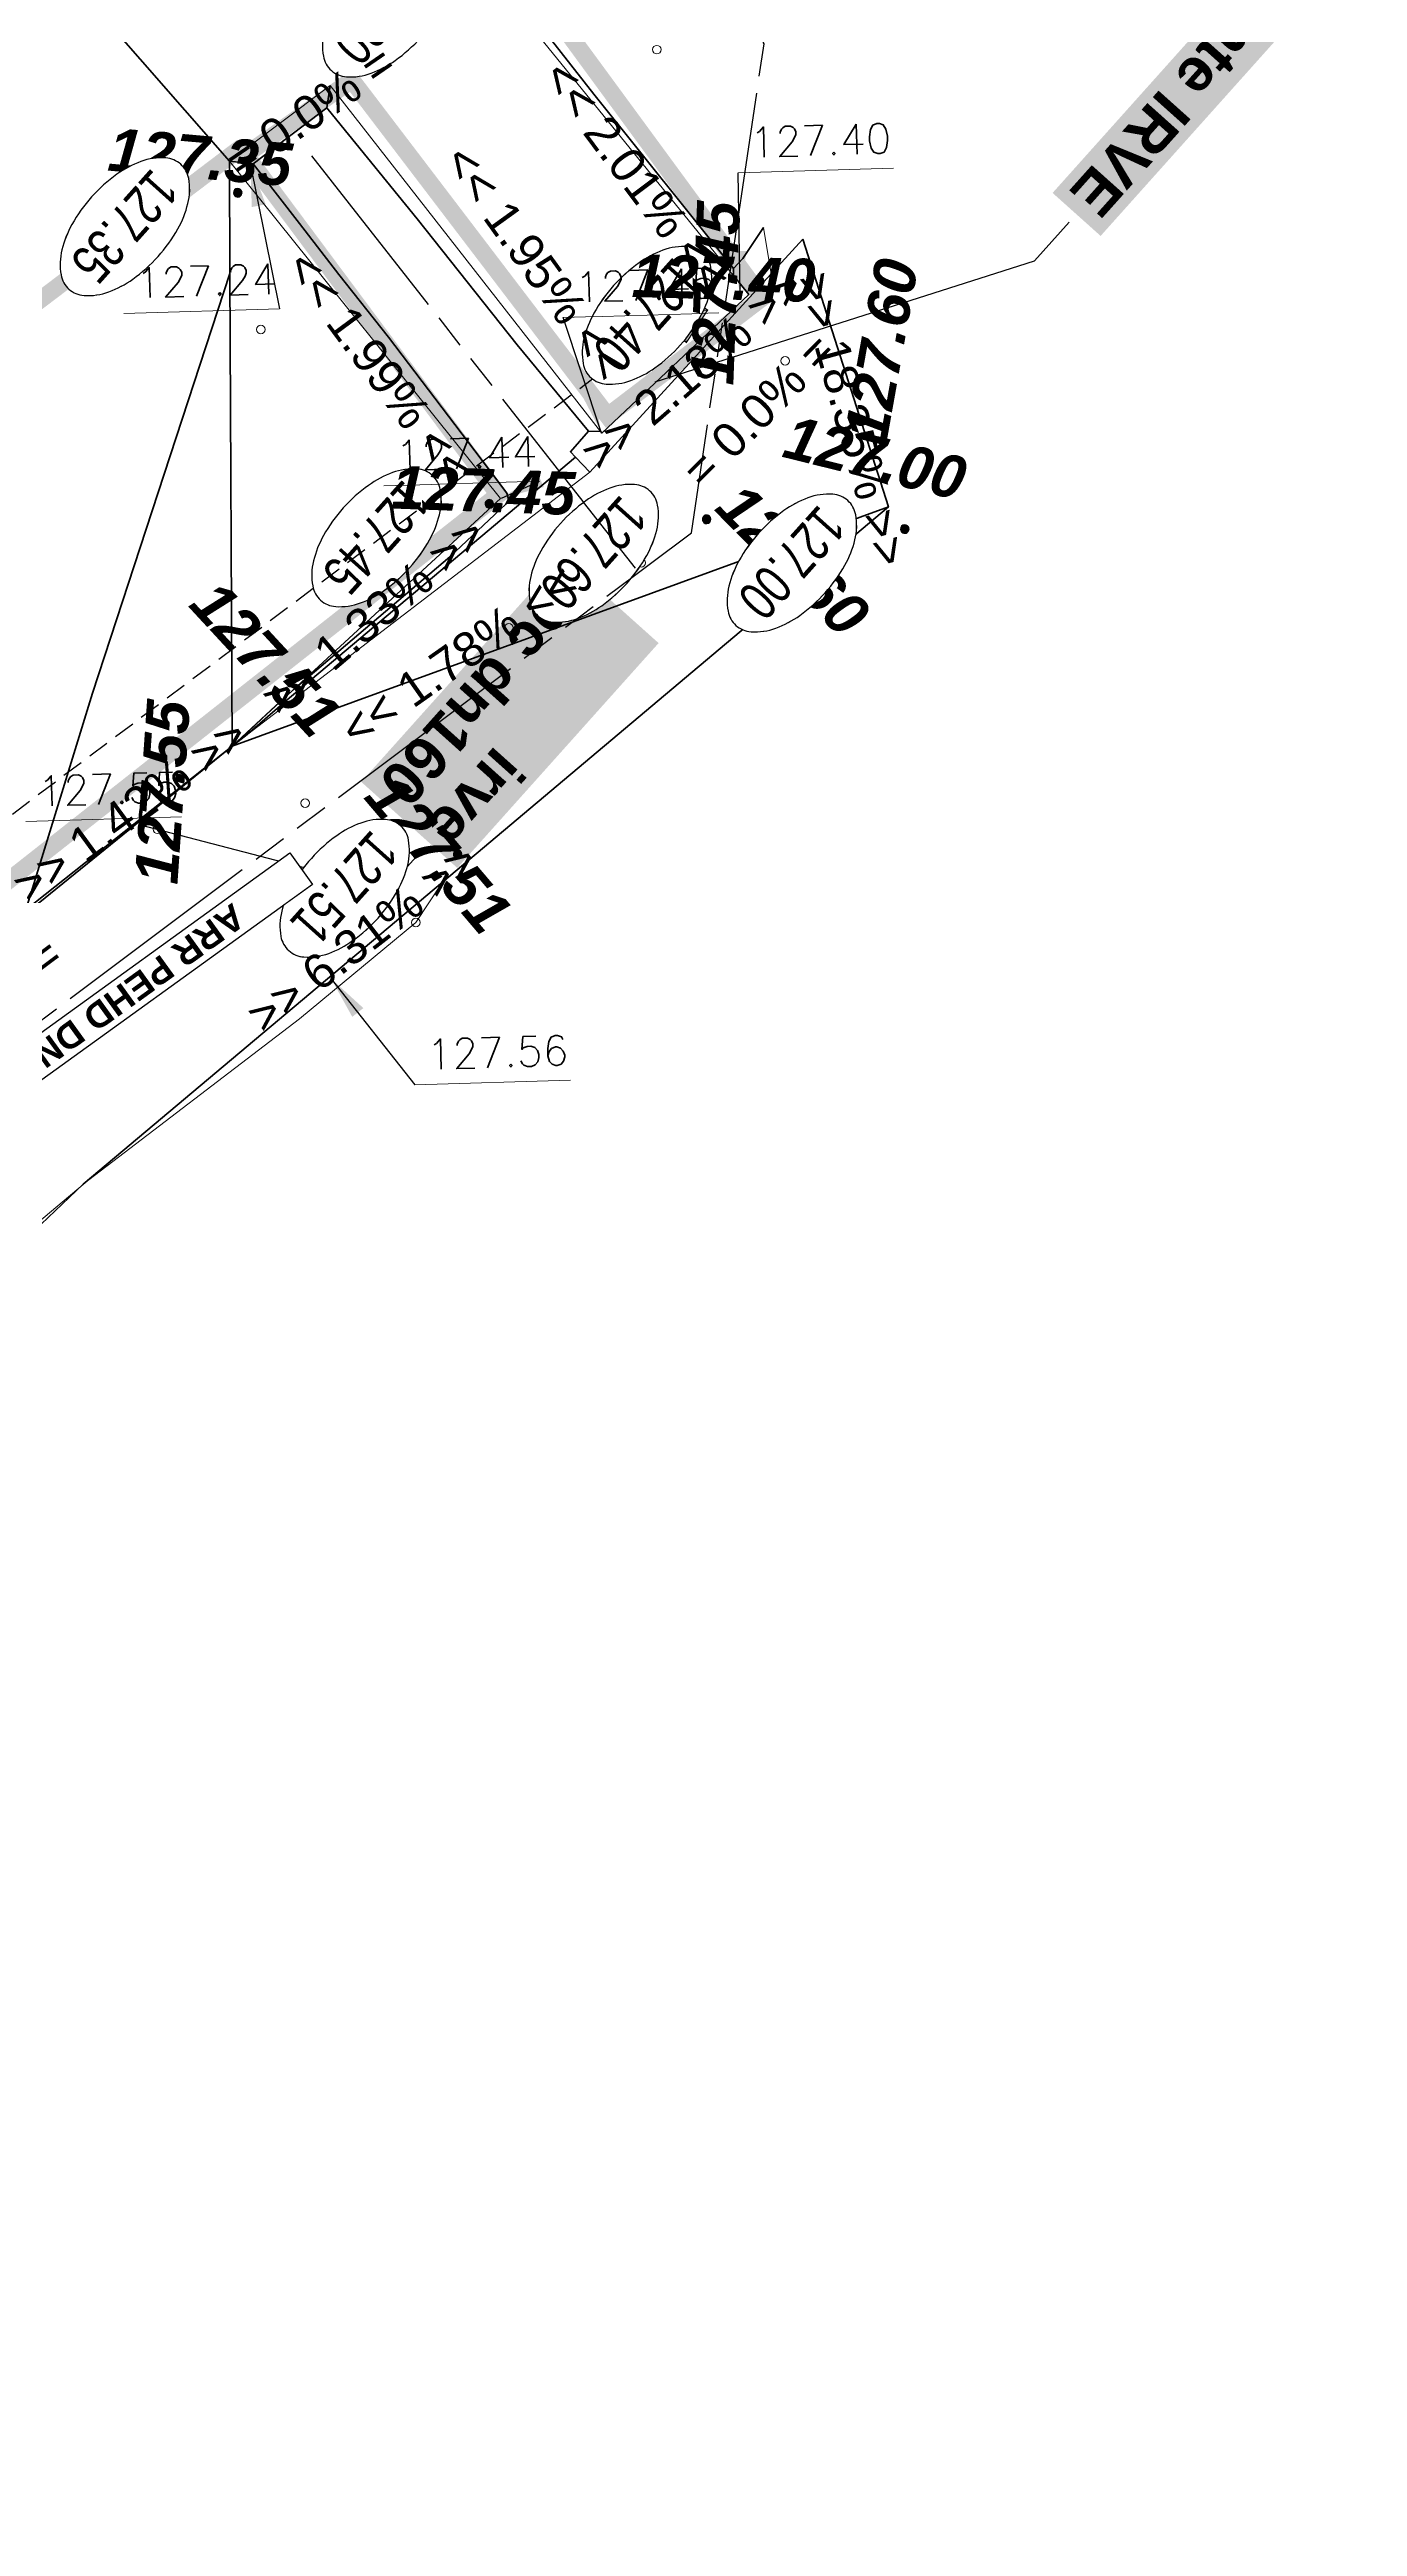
# Model space of a CAD drawing. Header units: metres. Extents: x -2858 to 512, y -1995 to 1252.
# Drawn here: x -1160.52 to -1145.31, y -1016.6 to -987.8 of the extents above; entities that cross this region are included whole.
import ezdxf
from ezdxf import colors
from ezdxf.entities.mleader import LeaderData, LeaderLine
from ezdxf.enums import TextEntityAlignment as Align
from ezdxf.lldxf.tags import DXFTag
from ezdxf.math import Vec2, Vec3

# ---------------------------------------------------------------- set-up
doc = ezdxf.new("R2010")
doc.units = ezdxf.units.M
doc.header["$PDMODE"] = 33
doc.header["$PDSIZE"] = 0.1
doc.linetypes.add('AEP-2', pattern=[3.9, 2.5, -0.2, 0.4, -0.2, 0.4, -0.2])
doc.linetypes.add('CACHE', pattern=[0.375, 0.25, -0.125])
for name, color, linetype in [('--ui- Rsx Secs- CA projeté ouvrage', 7, 'CACHE'), ('04-NIV-COT', 1, 'Continuous'), ('05.2-EP-TXT', 5, 'Continuous'), ('07-AEP-RES', 94, 'AEP-2'), ('07-AEP-TXT', 94, 'Continuous'), ('11-TEL-TXT', 6, 'Continuous')]:
    doc.layers.add(name, color=color, linetype=linetype)
for name, color, linetype, lineweight, true_color in [('03-HCH-15x30-0 à 10cm', 7, 'Continuous', 0, 0xb3ffff), ('03-HCH-15x40-10cm', 7, 'Continuous', 0, 0xb196e4), ('Surface Projet - Textes - Altitudes', 7, 'Continuous', 0, 0x333399), ('Surface PROJET VOIRIE - Cotations - Cotation Points', 7, 'Continuous', 0, 0xc02000), ('Surface PROJET VOIRIE - Entrées en terre talus', 5, 'Continuous', 0, 0x0000ff), ("Surface PROJET VOIRIE - Réseaux d'écoulement", 7, 'Ligne écoulement', 70, 0x33cccc), ('Surface PROJET VOIRIE - Surfaces projet', 7, 'Continuous', 0, 0x333399), ('Surface PROJET VOIRIE - Textes - Altitudes', 7, 'Continuous', 0, 0x333399), ('Surface PROJET VOIRIE - Textes - Pente des côtés', 7, 'Continuous', 0, 0x333399), ('TERRAIN APRES TERR BAT - Points', 7, 'Continuous', 0, 0x808000)]:
    doc.layers.add(name, color=color, linetype=linetype, lineweight=lineweight, true_color=true_color)
doc.layers.add('04-NIV-MSQ', color=255, linetype='Continuous', lineweight=0)
doc.layers.add('11-TEL-PVC28X2', color=6, linetype='CACHE', lineweight=30)
doc.styles.add('Altitude Surfaces projet', font='arialbi.ttf', dxfattribs={"height": 0.5})
doc.styles.add('ARIAL', font='arial.ttf')
doc.styles.add('ARIAL GRAS', font='arialbd.ttf')
doc.styles.add('Cotation', font='romans.shx')
doc.styles.add('CoteHor.3', font='arial.ttf', dxfattribs={"height": 0.0017})
doc.styles.add('Mensura_Standard', font='arial.ttf', dxfattribs={"height": 1})
doc.styles.add('Pente Surfaces projet', font='arial.ttf', dxfattribs={"height": 0.4})
doc.styles.get("Standard").update_dxf_attribs({"font": 'arial.ttf'})
tags = doc.linetypes.add('Ligne écoulement', pattern='A,5,[">",Mensura_Standard,S=2,R=0,X=0,Y=-1],0', length=5).pattern_tags.tags
tags[13:14] = [DXFTag(74, 4), DXFTag(75, 0), DXFTag(340, '0'), DXFTag(46, 0.0), DXFTag(50, 0.0), DXFTag(44, 0.0), DXFTag(45, 0.0)]
doc.dimstyles.get("Standard").update_dxf_attribs({"dimtxt": 0.18, "dimasz": 0.18, "dimexe": 0.18, "dimexo": 0.0625, "dimgap": 0.09, "dimtad": 0, "dimtih": 1, "dimtoh": 1, "dimdec": 4, "dimzin": 0, "dimdsep": 46, "dimtxsty": 'Standard', "dimcen": 0.09, "dimadec": 0, "dimazin": 0, "dimtfac": 1, "dimtdec": 4, "dimtofl": 0, "dimtmove": 0, "dimatfit": 3, "dimfxl": 1, "dimtolj": 1, "dimtzin": 0, "dimarcsym": 0})

# ---------------------------------------------------------------- blocks, each defined once
blk = doc.blocks.new('NIV-HG')
h = blk.add_hatch(color=256)
edge = h.paths.add_edge_path()
edge.add_arc((0.1, -0.1), 0.0187, 180, 360)
edge.add_arc((0.1, -0.1), 0.0187, 0, 180)
blk.add_lwpolyline([(0.081, -0.1, 1), (0.119, -0.1, 1)], format="xyb", close=True)
at = {"layer": '04-NIV-MSQ', "flags": 128}
blk.add_lwpolyline([(0.175, -0.375), (0.181, -0.339), (0.199, -0.306), (0.238, -0.265), (0.285, -0.234), (0.34, -0.209), (0.399, -0.192), (0.474, -0.179), (0.55, -0.175), (0.626, -0.179), (0.701, -0.192), (0.76, -0.209), (0.815, -0.234), (0.862, -0.265), (0.901, -0.306), (0.919, -0.339), (0.925, -0.375), (0.919, -0.411), (0.901, -0.444), (0.862, -0.485), (0.815, -0.516), (0.76, -0.541), (0.701, -0.558), (0.626, -0.571), (0.55, -0.575), (0.474, -0.571), (0.399, -0.558), (0.34, -0.541), (0.285, -0.516), (0.238, -0.485), (0.199, -0.444), (0.181, -0.411)], close=True, dxfattribs=at)
blk.add_wipeout([(0.175, -0.375), (0.181, -0.339), (0.199, -0.306), (0.238, -0.265), (0.285, -0.234), (0.34, -0.209), (0.399, -0.192), (0.474, -0.179), (0.55, -0.175), (0.626, -0.179), (0.701, -0.192), (0.76, -0.209), (0.815, -0.234), (0.862, -0.265), (0.901, -0.306), (0.919, -0.339), (0.925, -0.375), (0.919, -0.411), (0.901, -0.444), (0.862, -0.485), (0.815, -0.516), (0.76, -0.541), (0.701, -0.558), (0.626, -0.571), (0.55, -0.575), (0.474, -0.571), (0.399, -0.558), (0.34, -0.541), (0.285, -0.516), (0.238, -0.485), (0.199, -0.444), (0.181, -0.411)]).dxf.layer = '04-NIV-MSQ'
blk.add_lwpolyline([(0.175, -0.375, 0.166601), (0.199, -0.444, 0.105514), (0.285, -0.516, 0.068239), (0.399, -0.558, 0.054409), (0.55, -0.575, 0.054409), (0.701, -0.558, 0.068239), (0.815, -0.516, 0.105514), (0.901, -0.444, 0.166601), (0.925, -0.375, 0.166601), (0.901, -0.306, 0.105514), (0.815, -0.234, 0.068239), (0.701, -0.192, 0.054409), (0.55, -0.175, 0.054409), (0.399, -0.192, 0.068239), (0.285, -0.234, 0.105514), (0.199, -0.306, 0.166601)], format="xyb", close=True)
at = {"style": 'ARIAL', "width": 0.75}
blk.add_attdef('COTE', text='', height=0.175, dxfattribs=at).set_placement((0.55, -0.375), align=Align.MIDDLE_CENTER)
blk = doc.blocks.new('_None')
blk = doc.blocks.new("Chambre de tirage Contrôle d'Accès")
at = {"layer": '--ui- Rsx Secs- CA projeté ouvrage', "linetype": 'ByBlock', "ltscale": 2, "true_color": 0xffffff}
h = blk.add_hatch(color=7, dxfattribs=at)
h.dxf.hatch_style = 1
h.paths.add_polyline_path([(-0.15, 0.15), (0.15, 0.15), (0.15, -0.15), (-0.15, -0.15)])
at = {"layer": '--ui- Rsx Secs- CA projeté ouvrage', "const_width": 0.01}
blk.add_lwpolyline([(-0.15, 0.15), (0.15, 0.15), (0.15, -0.15), (-0.15, -0.15)], close=True, dxfattribs=at)
at = {"layer": '--ui- Rsx Secs- CA projeté ouvrage', "const_width": 0.005}
for points in [[(-0.15, -0.15), (0.15, 0.15)], [(-0.15, 0.15), (0.15, -0.15)]]:
    blk.add_lwpolyline(points, dxfattribs=at)
blk = doc.blocks.new('MENSURA_LEADER146', base_point=(-1110.869, -1010.238))
at = {"layer": 'Surface PROJET VOIRIE - Cotations - Cotation Points'}
blk.add_line((-1110.869, -1010.238), (-1109.059, -1010.238), dxfattribs=at)
at = {"layer": 'Surface PROJET VOIRIE - Cotations - Cotation Points', "style": 'Cotation'}
blk.add_text('127.40', height=0.35, dxfattribs=at).set_placement((-1110.724, -1009.713), align=Align.TOP_LEFT)
blk = doc.blocks.new('MENSURA_LEADER147', base_point=(-1112.953, -1011.86))
at = {"layer": 'Surface PROJET VOIRIE - Cotations - Cotation Points'}
blk.add_line((-1112.953, -1011.86), (-1111.142, -1011.86), dxfattribs=at)
at = {"layer": 'Surface PROJET VOIRIE - Cotations - Cotation Points', "style": 'Cotation'}
blk.add_text('127.45', height=0.35, dxfattribs=at).set_placement((-1112.807, -1011.335), align=Align.TOP_LEFT)
blk = doc.blocks.new('MENSURA_LEADER148', base_point=(-1115.097, -1013.754))
at = {"layer": 'Surface PROJET VOIRIE - Cotations - Cotation Points'}
blk.add_line((-1115.097, -1013.754), (-1113.287, -1013.754), dxfattribs=at)
at = {"layer": 'Surface PROJET VOIRIE - Cotations - Cotation Points', "style": 'Cotation'}
blk.add_text('127.44', height=0.35, dxfattribs=at).set_placement((-1114.952, -1013.229), align=Align.TOP_LEFT)
blk = doc.blocks.new('MENSURA_LEADER149', base_point=(-1119.376, -1017.53))
at = {"layer": 'Surface PROJET VOIRIE - Cotations - Cotation Points'}
blk.add_line((-1119.376, -1017.53), (-1117.565, -1017.53), dxfattribs=at)
at = {"layer": 'Surface PROJET VOIRIE - Cotations - Cotation Points', "style": 'Cotation'}
blk.add_text('127.55', height=0.35, dxfattribs=at).set_placement((-1119.23, -1017.005), align=Align.TOP_LEFT)
blk = doc.blocks.new('MENSURA_LEADER156', base_point=(-1118.059, -1011.657))
at = {"layer": 'Surface PROJET VOIRIE - Cotations - Cotation Points'}
blk.add_line((-1118.059, -1011.657), (-1116.248, -1011.657), dxfattribs=at)
at = {"layer": 'Surface PROJET VOIRIE - Cotations - Cotation Points', "style": 'Cotation'}
blk.add_text('127.24', height=0.35, dxfattribs=at).set_placement((-1117.913, -1011.132), align=Align.TOP_LEFT)
blk = doc.blocks.new('MENSURA_LEADER165', base_point=(-1114.945, -1020.727))
at = {"layer": 'Surface PROJET VOIRIE - Cotations - Cotation Points'}
blk.add_line((-1114.945, -1020.727), (-1113.134, -1020.727), dxfattribs=at)
at = {"layer": 'Surface PROJET VOIRIE - Cotations - Cotation Points', "style": 'Cotation'}
blk.add_text('127.56', height=0.35, dxfattribs=at).set_placement((-1114.799, -1020.202), align=Align.TOP_LEFT)
blk = doc.blocks.new('PENTE')
at = {"layer": 'Surface PROJET VOIRIE - Textes - Pente des côtés', "color": 96, "true_color": 0x008000, "style": 'Pente Surfaces projet'}
for s, rotation, p in [('>> 18.35% >>', 61.7611, (3081.196, -518.176)), ('>> 6.31% >>', 174.0949, (3089.481, -517.749)), ('= 0.0% =', 181.6317, (3081.913, -519.004)), ('<< 1.78% <<', 171.4432, (3086.407, -519.346)), ('>> 1.33% >>', 176.73, (3086.8, -520.37)), ('= 0.0% =', 173.0672, (3093.262, -520.254))]:
    blk.add_text(s, height=0.4, rotation=rotation, dxfattribs=at).set_placement(p, align=Align.MIDDLE_CENTER)
at = {"layer": 'Surface PROJET VOIRIE - Textes - Pente des côtés', "color": 24, "true_color": 0x993300, "style": 'Pente Surfaces projet'}
for s, rotation, p in [('>> 2.13% >>', 177.3596, (3082.143, -519.874)), ('<< 2.01% <<', 83.1268, (3081.067, -521.95)), ('<< 1.95% <<', 82.0693, (3082.604, -522.037)), ('>> 1.42% >>', 172.5143, (3090.411, -520.688)), ('<< 1.99% <<', 82.7969, (3084.764, -522.413)), ('= 0.0% =', 170.867, (3083.289, -525.12))]:
    blk.add_text(s, height=0.4, rotation=rotation, dxfattribs=at).set_placement(p, align=Align.MIDDLE_CENTER)
blk = doc.blocks.new('ALTI')
at = {"layer": 'Surface PROJET VOIRIE - Textes - Altitudes', "color": 96, "true_color": 0x008000, "style": 'Altitude Surfaces projet'}
for s, rotation, p in [('127.00', 117.928, (3615.552, -811.955)), ('127.60', 86.5374, (3616.507, -811.997)), ('127.51', 82.2552, (3621.725, -812.78)), ('127.60', 211.6964, (3614.983, -811.231))]:
    blk.add_text(s, height=0.5, rotation=rotation, dxfattribs=at).set_placement(p, align=Align.MIDDLE_LEFT)
at = {"layer": 'Surface PROJET VOIRIE - Textes - Altitudes', "color": 24, "true_color": 0x993300, "style": 'Altitude Surfaces projet'}
for s, rotation, p in [('127.40', 130.2432, (3615.359, -814.533)), ('127.45', 219.7144, (3615.688, -812.992)), ('127.45', 129.7634, (3619.057, -814.975)), ('127.51', 84.6221, (3621.421, -815.798)), ('127.55', 217.8731, (3624.322, -813.941)), ('127.35', 126.8319, (3618.324, -820.048))]:
    blk.add_text(s, height=0.5, rotation=rotation, dxfattribs=at).set_placement(p, align=Align.MIDDLE_LEFT)
blk = doc.blocks.new('ASSAI')
at = {"layer": 'Surface PROJET VOIRIE - Entrées en terre talus', "flags": 128}
for points in [[(1307.866, -257.166), (1308.422, -257.083), (1310.162, -257.343), (1313.272, -257.936), (1314.731, -258.053)], [(1296.089, -263.924), (1296.246, -263.73), (1296.84, -263.702), (1296.917, -263.774), (1296.933, -263.788), (1296.94, -263.752), (1296.966, -263.565), (1296.966, -263.565), (1297.07, -263.418), (1297.238, -263.401), (1297.286, -263.416), (1297.843, -263.563), (1298.184, -263.659), (1299.529, -263.856), (1299.865, -261.966), (1300.291, -259.402), (1300.131, -259.4), (1299.702, -259.46), (1300.045, -259.036)]]:
    blk.add_lwpolyline(points, dxfattribs=at)
blk.add_lwpolyline([(1307.34, -259.945), (1307.633, -259.979), (1308.167, -260.023), (1308.221, -260.03), (1308.101, -260.003), (1307.523, -259.931), (1303.152, -259.308), (1303.144, -259.395), (1302.825, -259.399), (1302.631, -260.686), (1302.316, -262.528), (1302.083, -263.992), (1302.054, -264.173), (1302.054, -264.173), (1303.111, -264.378), (1303.27, -263.515), (1303.406, -262.778), (1303.564, -261.862), (1303.93, -259.971), (1303.997, -259.624), (1303.997, -259.624), (1304.036, -259.565), (1304.102, -259.548), (1304.99, -259.625)], close=True, dxfattribs=at)
at = {"layer": "Surface PROJET VOIRIE - Réseaux d'écoulement", "flags": 128}
for points in [[(1299.499, -259.031), (1301.155, -256.211)], [(1337.251, -261.316), (1337.072, -261.456), (1325.766, -259.772), (1321.981, -259.077), (1320.787, -258.9), (1316.867, -258.335), (1315.182, -258.092), (1314.814, -258.062), (1314.76, -258.056), (1314.731, -258.053), (1313.272, -257.936), (1307.866, -257.166), (1301.155, -256.211)], [(1308.101, -260.003), (1308.321, -260.044), (1301.155, -256.211)], [(1300.398, -259.069), (1300.353, -259.347), (1300.291, -259.402), (1299.865, -261.966), (1299.529, -263.856)], [(1303.172, -259.067), (1303.152, -259.308)], [(1300.291, -259.402), (1300.131, -259.4), (1299.702, -259.46)], [(1308.101, -260.003), (1307.523, -259.931), (1303.152, -259.308), (1303.144, -259.395), (1302.825, -259.399), (1302.631, -260.686), (1302.316, -262.528), (1302.083, -263.992), (1302.054, -264.173)], [(1302.739, -259.267), (1302.735, -259.288), (1302.825, -259.399)], [(1303.997, -259.624), (1303.93, -259.971), (1303.564, -261.862), (1303.406, -262.778), (1303.27, -263.515), (1303.111, -264.378), (1303.111, -264.378)], [(1308.321, -260.044), (1307.633, -259.979), (1307.34, -259.945), (1304.99, -259.625), (1304.102, -259.548), (1304.036, -259.565), (1303.997, -259.624)], [(1303.997, -259.624), (1303.997, -259.624)], [(1303.997, -259.624), (1303.997, -259.624)], [(1311.357, -260.547), (1311.34, -260.56), (1308.321, -260.044), (1304.241, -263.729), (1303.272, -264.604), (1302.609, -270.048), (1302.592, -270.183), (1302.244, -270.418), (1301.752, -271.92), (1301.5, -272.839), (1301.116, -274.25), (1301.332, -272.718), (1301.416, -272.121)], [(1316.823, -261.411), (1308.321, -260.044)], [(1308.321, -260.044), (1316.823, -261.411)], [(1311.34, -260.56), (1308.946, -261.664), (1304.241, -263.729)], [(1301.837, -264.317), (1302.054, -264.173)], [(1302.054, -264.173), (1303.111, -264.378)], [(1302.054, -264.173), (1302.054, -264.173)], [(1302.054, -264.173), (1302.054, -264.173)], [(1303.272, -264.604), (1303.111, -264.378)]]:
    blk.add_lwpolyline(points, dxfattribs=at)
at = {"layer": 'Surface PROJET VOIRIE - Surfaces projet', "flags": 128}
blk.add_lwpolyline([(1336.242, -270.311), (1337.072, -261.456), (1316.852, -258.445), (1301.155, -256.211), (1299.499, -259.031), (1303.172, -259.067), (1308.321, -260.044), (1316.823, -261.411), (1324.781, -262.638), (1335.125, -264.205), (1334.218, -269.421)], close=True, dxfattribs=at)
blk.add_lwpolyline([(1311.34, -260.56), (1308.321, -260.044), (1304.093, -259.64), (1303.272, -264.604), (1301.837, -264.317), (1302.739, -259.267), (1300.398, -259.069), (1299.615, -263.97), (1297.207, -263.609), (1296.205, -269.116), (1295.385, -273.986), (1300.389, -274.752)], dxfattribs=at)
at = {"layer": 'TERRAIN APRES TERR BAT - Points'}
for p in [(1308.422, -257.083), (1303.557, -257.92), (1300.691, -258.239), (1305.148, -258.564), (1308.248, -258.966), (1309.62, -260.044), (1298.991, -261.766), (1304.487, -263.025)]:
    blk.add_point(p, dxfattribs=at)
at = {"layer": 'Surface PROJET VOIRIE - Cotations - Cotation Points', "rotation": 133.5650505867652}
for name, p in [('MENSURA_LEADER165', (1309.837, -255.83)), ('MENSURA_LEADER146', (1299.428, -260.105)), ('MENSURA_LEADER147', (1302.039, -260.498)), ('MENSURA_LEADER148', (1304.889, -260.746)), ('MENSURA_LEADER149', (1310.574, -261.244)), ('MENSURA_LEADER156', (1305.411, -264.337))]:
    blk.add_blockref(name, p, dxfattribs=at)
at = {"layer": 'Surface PROJET VOIRIE - Textes - Altitudes', "color": 96, "true_color": 0x008000, "style": 'CoteHor.3'}
for s, rotation, p in [('127.00', 115.7326, (1301.16, -256.22)), ('127.60', 209.5009, (1299.508, -259.025)), ('127.60', 84.342, (1303.172, -259.063)), ('127.51', 80.0597, (1308.321, -260.041))]:
    blk.add_text(s, height=0.0017, rotation=rotation, dxfattribs=at).set_placement(p, align=Align.MIDDLE_LEFT)
at = {"layer": 'Surface PROJET VOIRIE - Textes - Altitudes', "color": 105, "true_color": 0x339966, "style": 'CoteHor.3'}
for s, p in [('127.43', (1307.866, -257.166)), ('127.62', (1308.422, -257.083)), ('127.72', (1310.162, -257.343)), ('127.77', (1313.273, -257.935)), ('127.60', (1300.046, -259.036)), ('127.32', (1299.703, -259.459)), ('127.36', (1300.131, -259.4)), ('127.36', (1300.291, -259.402)), ('127.38', (1302.825, -259.399)), ('127.38', (1303.145, -259.395)), ('127.44', (1303.152, -259.308)), ('127.39', (1304.102, -259.548)), ('127.38', (1303.997, -259.624)), ('127.38', (1303.997, -259.624)), ('127.39', (1304.036, -259.565)), ('127.40', (1304.991, -259.625)), ('127.37', (1303.931, -259.971)), ('127.49', (1307.34, -259.945)), ('127.50', (1307.523, -259.931)), ('127.50', (1307.633, -259.978)), ('127.51', (1308.101, -260.002)), ('127.51', (1308.167, -260.022)), ('127.51', (1308.221, -260.03)), ('127.33', (1302.632, -260.686)), ('127.29', (1299.865, -261.966)), ('127.30', (1303.564, -261.861)), ('127.28', (1302.316, -262.528)), ('127.28', (1303.406, -262.777)), ('127.25', (1303.27, -263.514)), ('127.23', (1302.083, -263.992)), ('127.23', (1302.054, -264.173)), ('127.23', (1302.054, -264.173)), ('127.22', (1303.111, -264.378))]:
    blk.add_text(s, height=0.0017, rotation=133.5651, dxfattribs=at).set_placement(p, align=Align.TOP_LEFT)
at = {"layer": 'Surface PROJET VOIRIE - Textes - Altitudes', "color": 24, "true_color": 0x993300, "style": 'CoteHor.3'}
for s, rotation, p in [('127.40', 128.0477, (1300.404, -259.078)), ('127.45', 217.519, (1302.736, -259.269)), ('127.45', 127.568, (1304.1, -259.648)), ('127.51', 82.4267, (1308.319, -260.055)), ('127.35', 214.2727, (1301.834, -264.318)), ('127.35', 124.6365, (1303.278, -264.613))]:
    blk.add_text(s, height=0.0017, rotation=rotation, dxfattribs=at).set_placement(p, align=Align.MIDDLE_LEFT)
at = {"layer": 'Surface PROJET VOIRIE - Cotations - Cotation Points', "linetype": 'Continuous', "lineweight": 0}
for points in [[(1309.567, -257.38), (1309.837, -255.83)], [(1300.463, -259.147), (1299.428, -260.105)], [(1302.732, -259.291), (1302.039, -260.498)], [(1304.08, -259.631), (1303.641, -259.434)], [(1303.132, -264.405), (1304.163, -263.025)]]:
    blk.add_leader(points, dimstyle='Standard', override={"dimasz": 0.5}, dxfattribs=at)

msp = doc.modelspace()

# ---------------------------------------------------------------- linework, layer by layer
at = {"layer": '03-HCH-15x30-0 à 10cm', "const_width": 0.2, "flags": 128}
msp.add_lwpolyline([(-1158.28, -988.926), (-1183.048, -1007.701)], dxfattribs=at)
at = {"layer": '03-HCH-15x40-10cm', "const_width": 0.2, "flags": 128}
msp.add_lwpolyline([(-1164.121, -993.492), (-1160.996, -997.459), (-1155.298, -992.972), (-1158.24, -989.021), (-1157.005, -988.151), (-1154.029, -992.056), (-1152.231, -990.685), (-1155.213, -986.619), (-1153.272, -984.976), (-1159.69, -976.737), (-1163.597, -979.634), (-1160.403, -983.751), (-1161.546, -984.733)], dxfattribs=at)

# ---------------------------------------------------------------- next in the draw order: block references
at = {"layer": '04-NIV-COT', "xscale": 2.600000000000001, "yscale": 2.600000000000001, "zscale": 2.600000000000001, "rotation": 228.1617603435354}
msp.add_blockref('NIV-HG', (-1155.037, -993.059), dxfattribs=at).add_auto_attribs({'COTE': '127.45'})

# ---------------------------------------------------------------- next in the draw order: leaders
at = {"layer": '11-TEL-TXT'}
ml = msp.add_multileader_mtext('Standard', dxfattribs=at)
ml.set_content('Attente IRVE', color=256, style='ARIAL GRAS')
ml.set_leader_properties()
ml.set_arrow_properties(name='NONE')
ml.build(insert=Vec2(0, 0))
ml.multileader.update_dxf_attribs({"arrow_head_size": 0.5, "scale": 0.125})
ctx = ml.context
ctx.base_point, ctx.scale, ctx.char_height, ctx.arrow_head_size, ctx.landing_gap_size, ctx.plane_origin, ctx.plane_x_axis, ctx.plane_y_axis = Vec3(-1145.528, -986.305), 0.125, 0.5, 0.5, 0.25, Vec3(-1141.127, -980.009), Vec3(-0.66703, -0.745031), Vec3(0.745031, -0.66703)
ctx.text_align_type = 2
notes = []
notes.append((ctx, [(0, (1, 1, 0), (-1149.064, -990.254), (0.66703, 0.745031), 0.605, [(0, [(-1153.474, -991.659)], 0, [])])]))
ctx.mtext.insert, ctx.mtext.text_direction, ctx.mtext.alignment, ctx.mtext.line_spacing_factor, ctx.mtext.flow_direction = Vec3(-1148.304, -989.787), Vec3(-0.66703, -0.745031), 3, 0.9, 5
ctx.mtext.has_bg_fill, ctx.mtext.bg_color, ctx.mtext.bg_scale_factor, ctx.mtext.bg_transparency, ctx.mtext.use_window_bg_color = 1, -1023410125, 1.25, 0, 0
for ctx, leaders in notes:
    for number, flags, end, landing, length, lines in leaders:
        leader = LeaderData()
        leader.index, (leader.has_last_leader_line, leader.has_dogleg_vector, leader.attachment_direction) = number, flags
        leader.last_leader_point, leader.dogleg_vector, leader.dogleg_length = Vec3(end), Vec3(landing), length
        for number, points, colour, breaks in lines:
            line = LeaderLine()
            line.index, line.vertices, line.color, line.breaks = number, Vec3.list(points), colors.encode_raw_color(colour), breaks
            leader.lines.append(line)
        ctx.leaders.append(leader)

# ---------------------------------------------------------------- next in the draw order: block references
at = {"layer": '--ui- Rsx Secs- CA projeté ouvrage', "ltscale": 15, "xscale": 1.5, "yscale": 1.5, "rotation": 326.679454167776}
msp.add_blockref("Chambre de tirage Contrôle d'Accès", (-1153.177, -990.89), dxfattribs=at)

# ---------------------------------------------------------------- next in the draw order: leaders
at = {"layer": '11-TEL-TXT'}
ml = msp.add_multileader_mtext('Standard', dxfattribs=at)
ml.set_content('irve\\Ptpc dn160', color=256, style='ARIAL GRAS')
ml.set_leader_properties()
ml.set_arrow_properties(name='NONE')
ml.build(insert=Vec2(0, 0))
ml.multileader.update_dxf_attribs({"arrow_head_size": 0.5, "scale": 0.125})
ctx = ml.context
ctx.base_point, ctx.scale, ctx.char_height, ctx.arrow_head_size, ctx.landing_gap_size, ctx.plane_origin, ctx.plane_x_axis, ctx.plane_y_axis = Vec3(-1153.713, -994.342), 0.125, 0.5, 0.5, 0.25, Vec3(-1148.658, -987.315), Vec3(-0.66703, -0.745031), Vec3(0.745031, -0.66703)
ctx.text_align_type = 2
notes = []
notes.append((ctx, [(0, (1, 1, 0), (-1156.595, -997.561), (0.66703, 0.745031), 0.605, [(0, [(-1159.467, -996.812)], 0, [])])]))
ctx.mtext.insert, ctx.mtext.text_direction, ctx.mtext.alignment, ctx.mtext.line_spacing_factor, ctx.mtext.flow_direction = Vec3(-1155.787, -997.137), Vec3(-0.66703, -0.745031), 3, 0.9, 5
ctx.mtext.has_bg_fill, ctx.mtext.bg_color, ctx.mtext.bg_scale_factor, ctx.mtext.bg_transparency, ctx.mtext.use_window_bg_color = 1, -1023410125, 1.25, 0, 0
for ctx, leaders in notes:
    for number, flags, end, landing, length, lines in leaders:
        leader = LeaderData()
        leader.index, (leader.has_last_leader_line, leader.has_dogleg_vector, leader.attachment_direction) = number, flags
        leader.last_leader_point, leader.dogleg_vector, leader.dogleg_length = Vec3(end), Vec3(landing), length
        for number, points, colour, breaks in lines:
            line = LeaderLine()
            line.index, line.vertices, line.color, line.breaks = number, Vec3.list(points), colors.encode_raw_color(colour), breaks
            leader.lines.append(line)
        ctx.leaders.append(leader)

# ---------------------------------------------------------------- next in the draw order: linework, layer by layer
at = {"layer": '11-TEL-PVC28X2', "color": 0, "flags": 128}
msp.add_lwpolyline([(-1159.674, -898.965), (-1159.403, -901.209, -0.37262), (-1161.356, -904.106), (-1179.588, -910.28), (-1193.608, -923.522), (-1195.035, -927.36), (-1189.166, -944.258), (-1187.601, -949.762), (-1184.908, -965.726), (-1183.704, -971.766), (-1179.902, -980.336), (-1175.082, -988.094), (-1165.224, -999.889), (-1153.242, -990.904)], format="xyb", dxfattribs=at)

# ---------------------------------------------------------------- next in the draw order: block references
at = {"layer": '04-NIV-COT', "xscale": 2.600000000000001, "yscale": 2.600000000000001, "zscale": 2.600000000000001, "rotation": 228.1617603435354}
msp.add_blockref('NIV-HG', (-1151.891, -990.472), dxfattribs=at).add_auto_attribs({'COTE': '127.40'})

# ---------------------------------------------------------------- next in the draw order: block references
at = {"layer": '05.2-EP-TXT', "rotation": 228.1617603435354}
msp.add_blockref('ASSAI', (-91.968, -194.614), dxfattribs=at)

# ---------------------------------------------------------------- next in the draw order: block references
at = {"layer": 'Surface Projet - Textes - Altitudes', "rotation": 228.1617603435354}
msp.add_blockref('ALTI', (1864.659, 1159.814), dxfattribs=at)

# ---------------------------------------------------------------- next in the draw order: block references
at = {"layer": '04-NIV-COT', "xscale": 2.600000000000001, "yscale": 2.600000000000001, "zscale": 2.600000000000001, "rotation": 228.1617603435354}
for p, values in [((-1154.912, -986.898), {'COTE': '127.30'}), ((-1157.964, -989.441), {'COTE': '127.35'}), ((-1150.205, -993.352), {'COTE': '127.00'}), ((-1155.407, -997.134), {'COTE': '127.51'})]:
    msp.add_blockref('NIV-HG', p, dxfattribs=at).add_auto_attribs(values)

# ---------------------------------------------------------------- next in the draw order: block references
msp.add_blockref('NIV-HG', (-1152.51, -993.239), dxfattribs=at).add_auto_attribs({'COTE': '127.60'})

# ---------------------------------------------------------------- next in the draw order: linework, layer by layer
at = {"layer": '07-AEP-RES', "color": 4, "flags": 128}
for points in [[(-1185.412, -947.975), (-1185.56, -949.887), (-1183.601, -964.929), (-1187.938, -970.718), (-1182.861, -980.488), (-1174.586, -993.589), (-1183.908, -1000.527), (-1183.765, -1008.579), (-1179.983, -1013.593), (-1153.055, -993.418), (-1152.209, -987.729), (-1156.138, -980.102), (-1169.015, -989.188), (-1172.186, -984.993)], [(-1153.705, -993.828), (-1157.47, -989.031)]]:
    msp.add_lwpolyline(points, dxfattribs=at)

# ---------------------------------------------------------------- next in the draw order: block references
at = {"layer": 'Surface PROJET VOIRIE - Textes - Pente des côtés', "rotation": 223.6617603435353}
msp.add_blockref('PENTE', (1435.59, 760.299), dxfattribs=at)

# ---------------------------------------------------------------- next in the draw order: texts
at = {"layer": '07-AEP-TXT', "color": 4, "insert": (-1159.67, -998.818), "char_height": 0.3, "attachment_point": 5, "rotation": 215.8414, "style": 'ARIAL GRAS', "bg_fill": 19, "box_fill_scale": 1.25, "bg_fill_color": 256, "bg_fill_transparency": 0}
msp.add_mtext_dynamic_manual_height_columns('ARR PEHD DN32', width=4.96628, gutter_width=7.5, heights=[0], dxfattribs=at)

doc.saveas('drawing.dxf')
